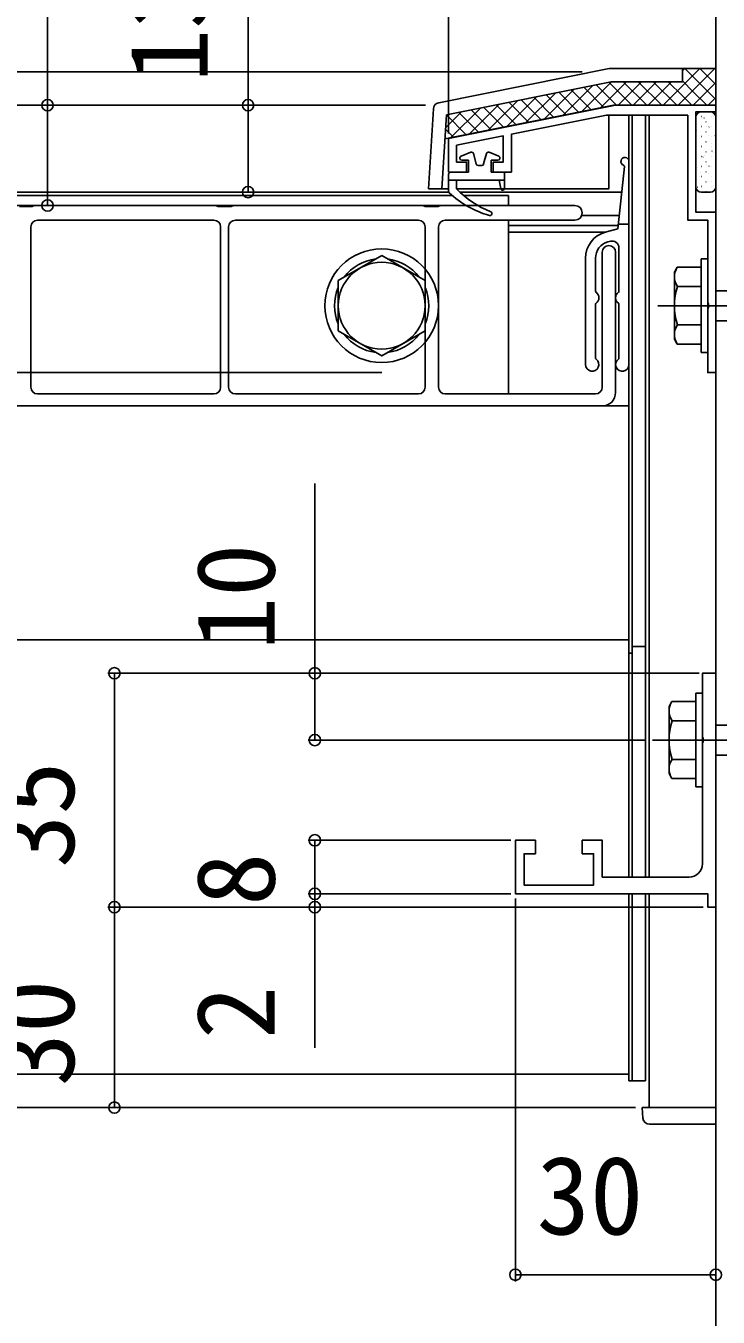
# Model space of a CAD drawing. Units: millimetres, scale not verified. Extents: x -700 to 700, y -1043 to 1037.
# Drawn here: x 158.2 to 261.9, y 271.9 to 465.2 of the extents above; entities that cross this region are included whole.
import ezdxf
from ezdxf.enums import TextEntityAlignment as Align

# ---------------------------------------------------------------- set-up
doc = ezdxf.new("R2010")
doc.units = ezdxf.units.MM
doc.header["$LTSCALE"] = 6
for name, color, linetype in [('0-2_YKK_11', 7, 'Continuous'), ('0-4_YKK_12', 2, 'Continuous'), ('0-5_YKK_13', 4, 'Continuous'), ('0-6_YKK_D', 6, 'Continuous'), ('0-8_YSS_K', 3, 'Continuous')]:
    doc.layers.add(name, color=color, linetype=linetype)
doc.styles.add('ＭＳ ゴシック', font='')
doc.styles.get('ＭＳ ゴシック').set_extended_font_data('MS Gothic')

msp = doc.modelspace()

# ---------------------------------------------------------------- linework, layer by layer
at = {"layer": '0-2_YKK_11'}
msp.add_lwpolyline([(246.5, 453.3), (221.5, 448.3), (221.5, 443.3), (224.2, 443.3), (224.2, 444.8), (222.7, 444.8), (222.7, 447.316), (229.7, 448.716), (229.7, 444.8), (228.2, 444.8), (228.2, 443.3), (230.9, 443.3), (230.9, 448.956), (245.119, 451.8), (257.3, 451.8), (257.3, 436.1), (260.3, 436.1), (260.3, 423.758), (260.42, 423.575), (260.42, 423.025), (260.3, 422.842), (260.3, 413.3), (261.5, 413.3), (261.5, 437.3), (258.5, 437.3), (258.5, 452.3), (261.5, 452.3), (261.5, 453.3)], close=True, dxfattribs=at)
for points in [[(261.5, 333.3), (261.5, 368.3), (259.5, 368.3), (259.5, 358.758), (259.62, 358.575), (259.62, 358.025), (259.5, 357.842), (259.5, 339.8)], [(257.5, 337.8), (244.5, 337.8), (244.5, 343.3), (241.5, 343.3), (241.5, 341.3), (243.2, 341.3), (243.2, 336.6), (232.8, 336.6), (232.8, 341.3), (234.5, 341.3), (234.5, 343.3), (231.5, 343.3), (231.5, 335.3), (260.3, 335.3), (260.3, 333.3), (261.5, 333.3)]]:
    msp.add_lwpolyline(points, dxfattribs=at)
msp.add_arc((257.5, 339.8), 2, 270.00001, 359.99999, dxfattribs=at)
at = {"layer": '0-4_YKK_12'}
for p, q in [((241.5, 458.3), (-517, 458.3)), ((251.5, 453.3), (261.5, 453.3)), ((251.5, 453.3), (251.5, 453.298)), ((251.5, 451.8), (251.5, 337.8)), ((221.523, 440.3), (-18.5, 440.3)), ((222.04, 439.8), (-18.5, 439.8)), ((247.431, 440.3), (223.196, 440.3)), ((230.5, 439.8), (223.761, 439.8)), ((230.5, 439.8), (230.5, 438.3)), ((248.5, 373.3), (248.5, 440.3)), ((248.5, 337.8), (248.5, 440.3)), ((224.138, 438.3), (-18.5, 438.3)), ((230.5, 438.3), (225.894, 438.3)), ((247.063, 436.8), (241.425, 436.8)), ((230.5, 436.1), (230.5, 410.1)), ((246.905, 435.3), (230.5, 435.3)), ((245.029, 434.3), (230.5, 434.3)), ((248.5, 408.3), (-18.5, 408.3)), ((248.5, 373.3), (-18.5, 373.3)), ((248.5, 308.3), (248.5, 335.3)), ((251.5, 335.3), (251.5, 303.3)), ((248.5, 308.3), (-18.5, 308.3))]:
    msp.add_line(p, q, dxfattribs=at)
msp.add_lwpolyline([(261.5, 453.3), (261.5, 303.3), (251.5, 303.3)], dxfattribs=at)
at = {"layer": '0-5_YKK_13'}
for p, q in [((220.033, 453.676), (245.556, 458.781)), ((245.752, 458.8), (256.498, 458.8)), ((256.5, 458.8), (261.5, 458.8)), ((256.5, 458.423), (256.877, 458.8)), ((256.5, 456.178), (259.122, 458.8)), ((260.377, 455.3), (256.877, 458.8)), ((257.867, 455.3), (261.367, 458.8)), ((261.5, 456.422), (259.122, 458.8)), ((261.5, 458.667), (261.367, 458.8)), ((238.64, 451.788), (243.101, 456.25)), ((241.446, 452.35), (245.897, 456.8)), ((246.661, 453.3), (243.61, 456.352)), ((244.252, 452.911), (248.142, 456.8)), ((248.906, 453.3), (245.481, 456.726)), ((246.887, 453.3), (250.387, 456.8)), ((251.151, 453.3), (247.651, 456.8)), ((249.132, 453.3), (252.632, 456.8)), ((253.397, 453.3), (249.897, 456.8)), ((251.377, 453.3), (254.877, 456.8)), ((255.642, 453.3), (252.142, 456.8)), ((253.622, 453.3), (256.5, 456.178)), ((256.5, 454.687), (254.387, 456.8)), ((258.132, 455.3), (256.5, 456.932)), ((260.112, 455.3), (261.5, 456.688)), ((230.221, 450.105), (234.682, 454.566)), ((233.027, 450.666), (237.489, 455.128)), ((237.23, 451.506), (234.255, 454.481)), ((235.833, 451.227), (240.295, 455.689)), ((239.101, 451.881), (236.126, 454.855)), ((240.971, 452.255), (237.997, 455.229)), ((242.842, 452.629), (239.868, 455.603)), ((244.713, 453.003), (241.739, 455.978)), ((256.5, 453.933), (257.867, 455.3)), ((257.887, 453.3), (256.5, 454.687)), ((258.112, 453.3), (260.112, 455.3)), ((260.132, 453.3), (258.132, 455.3)), ((260.5, 455.177), (260.377, 455.3)), ((261.5, 454.177), (260.5, 455.177)), ((260.5, 453.443), (261.5, 454.443)), ((218.5, 440.8), (219.231, 452.757)), ((246.198, 453.3), (220.956, 448.252)), ((221.058, 449.922), (223.457, 452.321)), ((221.802, 448.421), (226.263, 452.883)), ((226.004, 449.261), (223.03, 452.236)), ((224.608, 448.982), (229.07, 453.444)), ((227.875, 449.636), (224.901, 452.61)), ((229.746, 450.01), (226.772, 452.984)), ((227.414, 449.543), (231.876, 454.005)), ((231.617, 450.384), (228.643, 453.358)), ((233.488, 450.758), (230.513, 453.733)), ((235.359, 451.132), (232.384, 454.107)), ((245.5, 453.161), (245.5, 453.1)), ((255.867, 453.3), (256.5, 453.933)), ((260.7, 452.3), (259.3, 452.3)), ((260.357, 453.3), (260.5, 453.443)), ((220.5, 440.8), (221.177, 451.865)), ((224.133, 448.887), (221.176, 451.845)), ((248.5, 451.8), (248.5, 337.8)), ((249, 451.8), (248.5, 451.8)), ((249, 451.8), (249, 337.8)), ((249, 451.8), (251, 451.8)), ((249, 451.8), (249, 337.8)), ((251, 451.8), (251, 337.8)), ((258.5, 451.5), (258.5, 441.1)), ((258.5, 450.805), (258.525, 450.805)), ((259.307, 451.612), (259.332, 451.612)), ((259.745, 451.388), (259.749, 451.39)), ((260.02, 450.805), (260.045, 450.805)), ((260.827, 451.612), (260.852, 451.612)), ((261.14, 451.882), (261.144, 451.884)), ((261.439, 450.568), (261.444, 450.569)), ((261.5, 441.1), (261.5, 451.5)), ((222.263, 448.513), (221.046, 449.729)), ((258.5, 449.31), (258.525, 449.31)), ((258.672, 449.588), (258.677, 449.59)), ((259.307, 450.117), (259.332, 450.117)), ((259.307, 448.622), (259.332, 448.622)), ((260.02, 449.31), (260.045, 449.31)), ((260.068, 450.082), (260.072, 450.084)), ((260.367, 448.767), (260.372, 448.769)), ((260.459, 450.029), (260.501, 450.057)), ((260.827, 450.117), (260.852, 450.117)), ((260.827, 448.622), (260.852, 448.622)), ((261.362, 448.667), (261.403, 448.695)), ((258.5, 447.815), (258.525, 447.815)), ((258.995, 448.282), (259, 448.283)), ((259.295, 446.967), (259.3, 446.969)), ((259.307, 447.127), (259.332, 447.127)), ((260.017, 447.777), (260.059, 447.805)), ((260.02, 447.815), (260.045, 447.815)), ((260.827, 447.127), (260.852, 447.127)), ((260.855, 447.52), (260.86, 447.521)), ((260.919, 446.416), (260.961, 446.443)), ((224.82, 446.257), (223.385, 445.662)), ((224.5, 445.084), (223.5, 445.084)), ((224.5, 445.084), (224.5, 443.284)), ((225.64, 444.507), (225.225, 446.057)), ((226.759, 444.507), (227.175, 446.057)), ((229.015, 445.662), (227.579, 446.257)), ((228.9, 445.084), (227.9, 445.084)), ((227.9, 445.084), (227.9, 443.284)), ((248.5, 414.489), (248.5, 444.889)), ((258.5, 446.32), (258.525, 446.32)), ((258.5, 444.825), (258.525, 444.825)), ((259.307, 445.632), (259.332, 445.632)), ((259.575, 445.526), (259.616, 445.553)), ((259.783, 445.72), (259.788, 445.721)), ((260.02, 446.32), (260.045, 446.32)), ((260.02, 444.825), (260.045, 444.825)), ((260.827, 445.632), (260.852, 445.632)), ((261.178, 446.214), (261.183, 446.215)), ((261.477, 444.899), (261.482, 444.901)), ((221.8, 443.284), (224.5, 443.284)), ((226.47, 444.284), (225.93, 444.284)), ((227.9, 443.284), (229.6, 443.284)), ((229.9, 442.984), (229.9, 440.884)), ((247.832, 444.114), (246.852, 434.788)), ((258.5, 443.33), (258.525, 443.33)), ((258.711, 443.92), (258.715, 443.921)), ((259.034, 442.613), (259.038, 442.615)), ((259.132, 443.274), (259.174, 443.302)), ((259.307, 444.137), (259.332, 444.137)), ((259.307, 442.642), (259.332, 442.642)), ((260.02, 443.33), (260.045, 443.33)), ((260.106, 444.414), (260.111, 444.415)), ((260.405, 443.099), (260.41, 443.101)), ((260.477, 444.164), (260.519, 444.192)), ((260.827, 444.137), (260.852, 444.137)), ((260.827, 442.642), (260.852, 442.642)), ((219.498, 440.8), (218.5, 440.8)), ((219.498, 440.8), (220.5, 440.8)), ((221.5, 440.8), (220.5, 440.8)), ((221.5, 442.084), (221.5, 440.415)), ((222.7, 440.784), (222.7, 442.084)), ((229.1, 442.084), (229.304, 440.836)), ((258.5, 441.835), (258.525, 441.835)), ((258.69, 441.023), (258.732, 441.05)), ((259.307, 441.147), (259.332, 441.147)), ((259.333, 441.299), (259.338, 441.301)), ((260.02, 441.835), (260.045, 441.835)), ((260.035, 441.913), (260.077, 441.94)), ((260.827, 441.147), (260.852, 441.147)), ((260.893, 441.851), (260.898, 441.853)), ((259.3, 440.3), (260.7, 440.3)), ((260.02, 440.34), (260.045, 440.34)), ((261.216, 440.545), (261.221, 440.547)), ((159.177, 438.15), (157.323, 438.15)), ((159.68, 438.279), (159.32, 438.171)), ((186.427, 438.3), (159.823, 438.3)), ((186.93, 438.171), (186.57, 438.279)), ((188.927, 438.15), (187.073, 438.15)), ((189.43, 438.279), (189.07, 438.171)), ((217.427, 438.3), (189.573, 438.3)), ((217.93, 438.171), (217.57, 438.279)), ((219.927, 438.15), (218.073, 438.15)), ((220.43, 438.279), (220.07, 438.171)), ((240.4, 438.3), (220.573, 438.3)), ((159, 435.1), (159, 411.1)), ((186.4, 436.1), (160, 436.1)), ((187.4, 411.1), (187.4, 435.1)), ((188.6, 435.1), (188.6, 411.1)), ((217, 436.1), (189.6, 436.1)), ((218, 411.1), (218, 435.1)), ((220, 411.1), (220, 435.1)), ((221, 436.1), (240.4, 436.1)), ((244.965, 434.283), (246.852, 434.788)), ((246.925, 435.489), (248.5, 435.489)), ((245.353, 432.834), (245.741, 432.938)), ((244.5, 431.3), (244.5, 411.1)), ((246.5, 410.3), (246.5, 431.3)), ((247, 425.463), (247, 431.972)), ((242, 430.419), (242, 414.489)), ((243.5, 430.419), (243.5, 425.463)), ((255.3, 428.3), (255.733, 429.05)), ((259.3, 429.05), (255.731, 429.05)), ((259.3, 430.3), (259.3, 416.3)), ((259.3, 430.3), (260.3, 430.3)), ((259.3, 429.05), (259.3, 417.55)), ((260.3, 430.3), (260.3, 416.3)), ((255.3, 418.3), (255.3, 428.3)), ((259.3, 426.187), (255.747, 426.187)), ((261.5, 425.55), (264.3, 425.55)), ((243.5, 423.514), (243.5, 415.463)), ((247, 415.463), (247, 423.514)), ((252.8, 423.3), (351.8, 423.3)), ((259.3, 420.413), (255.747, 420.413)), ((265.3, 421.05), (261.5, 421.05)), ((255.3, 418.3), (255.733, 417.55)), ((255.731, 417.55), (259.3, 417.55)), ((259.3, 416.3), (260.3, 416.3)), ((160, 410.1), (186.4, 410.1)), ((189.6, 410.1), (217, 410.1)), ((243.5, 410.1), (221, 410.1)), ((48, 408.3), (244.5, 408.3)), ((248.5, 371.3), (249, 371.3)), ((251, 372.3), (249, 372.3)), ((258.5, 365.3), (258.5, 351.3)), ((258.5, 365.3), (259.5, 365.3)), ((259.5, 365.3), (259.5, 351.3)), ((254.5, 363.3), (254.933, 364.05)), ((254.5, 353.3), (254.5, 363.3)), ((258.5, 364.05), (254.931, 364.05)), ((258.5, 364.05), (258.5, 352.55)), ((258.5, 361.187), (254.947, 361.187)), ((261.5, 360.55), (263.5, 360.55)), ((252, 358.3), (351, 358.3)), ((264.5, 356.05), (261.5, 356.05)), ((258.5, 355.413), (254.947, 355.413)), ((254.5, 353.3), (254.933, 352.55)), ((254.931, 352.55), (258.5, 352.55)), ((258.5, 351.3), (259.5, 351.3)), ((248.5, 335.3), (248.5, 307.3)), ((249, 335.3), (249, 307.3)), ((249, 335.3), (249, 307.3)), ((251, 335.3), (251, 307.3)), ((248.5, 307.3), (249, 307.3)), ((251, 307.3), (249, 307.3)), ((250.5, 303.3), (250.595, 301.739)), ((251.498, 303.3), (250.5, 303.3)), ((251.498, 303.3), (261.5, 303.3)), ((261.5, 303.3), (261.5, 301.739))]:
    msp.add_line(p, q, dxfattribs=at)
for points in [[(256.498, 458.8), (256.5, 458.8), (256.5, 456.8), (255.5, 456.8)], [(255.5, 456.8), (245.851, 456.8), (221.177, 451.865)], [(246.198, 453.3), (256.5, 453.3), (260.5, 453.3)], [(245.5, 451.8), (245.5, 440.8), (222.7, 440.8)], [(229.9, 442.084), (221.5, 442.084), (221.5, 442.984)], [(251.594, 300.8), (261.5, 300.8), (261.5, 301.739)]]:
    msp.add_lwpolyline(points, dxfattribs=at)
msp.add_lwpolyline([(211.5, 430.806), (205, 427.053), (205, 419.547), (211.5, 415.794), (218, 419.547), (218, 427.053)], close=True, dxfattribs=at)
for radius in [8.5, 6.5]:
    msp.add_circle((211.5, 423.3), radius, dxfattribs=at)
for centre, radius, start, end in [((245.752, 457.8), 1, 90, 101.30993), ((220.229, 452.696), 1, 101.30993, 176.5), ((259.3, 451.5), 0.8, 90, 180), ((260.7, 451.5), 0.8, 0, 90), ((223.5, 445.384), 0.3, 112.52333, 270), ((224.935, 445.98), 0.3, 15, 112.52333), ((225.93, 444.584), 0.3, 195, 270), ((226.47, 444.584), 0.3, 270, 345), ((227.465, 445.98), 0.3, 67.47667, 165), ((228.9, 445.384), 0.3, 270, 67.47667), ((247.9, 444.889), 0.6, 0, 250.49548), ((221.8, 442.984), 0.3, 90, 180), ((229.6, 442.984), 0.3, 0, 90), ((247.633, 444.135), 0.2, 354.00021, 70.49548), ((233.422, 451.274), 15, 224.37148, 248.03702), ((229.6, 440.884), 0.3, 189.2775, 0), ((259.3, 441.1), 0.8, 180, 270), ((260.7, 441.1), 0.8, 270, 0), ((221.8, 440.415), 0.3, 180, 227.23327), ((231.781, 451.206), 15, 227.23327, 253.87973), ((159.177, 438.65), 0.5, 270, 286.69924), ((159.823, 437.8), 0.5, 90, 106.69924), ((186.427, 437.8), 0.5, 73.30076, 90), ((187.073, 438.65), 0.5, 253.30076, 270), ((188.927, 438.65), 0.5, 270, 286.69924), ((189.573, 437.8), 0.5, 90, 106.69924), ((217.427, 437.8), 0.5, 73.30076, 90), ((218.073, 438.65), 0.5, 253.30076, 270), ((219.927, 438.65), 0.5, 270, 286.69924), ((220.573, 437.8), 0.5, 90, 106.69924), ((227.7, 437.084), 0.3, 253.87973, 68.03702), ((240.4, 437.2), 1.1, 270, 90), ((160, 435.1), 1, 90, 180), ((186.4, 435.1), 1, 0, 90), ((189.6, 435.1), 1, 90, 180), ((217, 435.1), 1, 0, 90), ((221, 435.1), 1, 90, 180), ((246, 430.419), 4, 104.99939, 180), ((246, 431.972), 1, 0, 105), ((246, 430.419), 2.5, 104.9981, 180), ((245.5, 431.3), 1, 0, 180), ((211.5, 423.3), 7.05, 97.21814, 142.78186), ((211.5, 423.3), 7.05, 37.21814, 82.78186), ((257.856, 427.63), 2.556, 146.25178, 214.38425), ((211.5, 423.3), 7.05, 157.21814, 202.78186), ((211.5, 423.3), 7.05, 337.21814, 22.78186), ((243.7, 425.463), 0.2, 180, 234.31467), ((243, 424.489), 1, 305.68533, 54.31467), ((247.5, 424.489), 1, 125.68533, 234.31467), ((246.8, 425.463), 0.2, 305.68533, 0), ((264.853, 423.3), 9.553, 162.41205, 197.58795), ((243.7, 423.514), 0.2, 125.68533, 180), ((246.8, 423.514), 0.2, 0, 54.31467), ((257.856, 418.97), 2.556, 145.61575, 213.74822), ((211.5, 423.3), 7.05, 217.21814, 262.78186), ((211.5, 423.3), 7.05, 277.21814, 322.78186), ((243.7, 415.463), 0.2, 180, 234.31467), ((246.8, 415.463), 0.2, 305.68533, 0), ((243, 414.489), 1, 180, 54.31467), ((247.5, 414.489), 1, 125.68533, 0), ((160, 411.1), 1, 180, 270), ((186.4, 411.1), 1, 270, 0), ((189.6, 411.1), 1, 180, 270), ((217, 411.1), 1, 270, 0), ((221, 411.1), 1, 180, 270), ((243.5, 411.1), 1, 270, 0), ((244.5, 410.3), 2, 270, 0), ((257.056, 362.63), 2.556, 146.25178, 214.38425), ((264.053, 358.3), 9.553, 162.41205, 197.58795), ((257.056, 353.97), 2.556, 145.61575, 213.74822), ((251.594, 301.8), 1, 183.5, 270)]:
    msp.add_arc(centre, radius, start, end, dxfattribs=at)
at = {"layer": '0-6_YKK_D'}
for p, q in [((221.5, 449.054), (221.5, 568.3)), ((218.08, 453.3), (70.5, 453.3)), ((218.08, 453.3), (100.5, 453.3)), ((218.08, 453.3), (160.5, 453.3)), ((218.08, 453.3), (190.5, 453.3)), ((211.5, 413.3), (100.5, 413.3)), ((259, 368.3), (170.5, 368.3)), ((171.5, 368.3), (171.5, 333.3)), ((259, 368.3), (200.5, 368.3)), ((251, 358.3), (200.5, 358.3)), ((230.8, 343.3), (200.5, 343.3)), ((201.5, 335.3), (201.5, 343.3)), ((201.5, 335.3), (201.5, 338.7)), ((230.8, 335.3), (200.5, 335.3)), ((230.8, 335.3), (200.5, 335.3)), ((201.5, 335.3), (201.5, 333.3)), ((231.5, 334.6), (231.5, 277.3)), ((259.6, 333.3), (170.5, 333.3)), ((259.6, 333.3), (170.5, 333.3)), ((171.5, 303.3), (171.5, 333.3)), ((259.6, 333.3), (200.5, 333.3)), ((201.5, 333.3), (201.5, 312.227)), ((249.5, 303.3), (70.5, 303.3)), ((249.5, 303.3), (170.5, 303.3)), ((231.5, 278.3), (261.5, 278.3))]:
    msp.add_line(p, q, dxfattribs=at)
for points in [[(161.5, 438.3), (161.5, 453.3), (161.5, 481.337)], [(191.5, 440.3), (191.5, 453.3), (191.5, 481.337)], [(201.5, 358.3), (201.5, 368.3), (201.5, 396.7)]]:
    msp.add_lwpolyline(points, dxfattribs=at)
for centre in [(161.5, 453.3), (191.5, 453.3), (191.5, 440.3), (161.5, 438.3), (171.5, 368.3), (201.5, 368.3), (201.5, 358.3), (201.5, 343.3), (201.5, 335.3), (201.5, 335.3), (171.5, 333.3), (171.5, 333.3), (201.5, 333.3), (171.5, 303.3), (231.5, 278.3), (261.5, 278.3)]:
    msp.add_circle(centre, 0.85, dxfattribs=at)
at = {"layer": '0-8_YSS_K'}
msp.add_line((261.5, 108.3), (261.5, 483.5), dxfattribs=at)

# ---------------------------------------------------------------- texts
at = {"layer": '0-6_YKK_D', "style": 'ＭＳ ゴシック'}
for s, p in [('13', (189, 456.746)), ('10', (199, 371.745)), ('35', (169, 339.164)), ('8', (199, 333.482)), ('30', (169, 306.482)), ('2', (199, 313.545))]:
    msp.add_text(s, height=11.73, rotation=90, dxfattribs=at).set_placement(p, align=Align.BOTTOM_LEFT)
msp.add_text('30', height=11.73, dxfattribs=at).set_placement((234.682, 280.8), align=Align.BOTTOM_LEFT)

doc.saveas('drawing.dxf')
